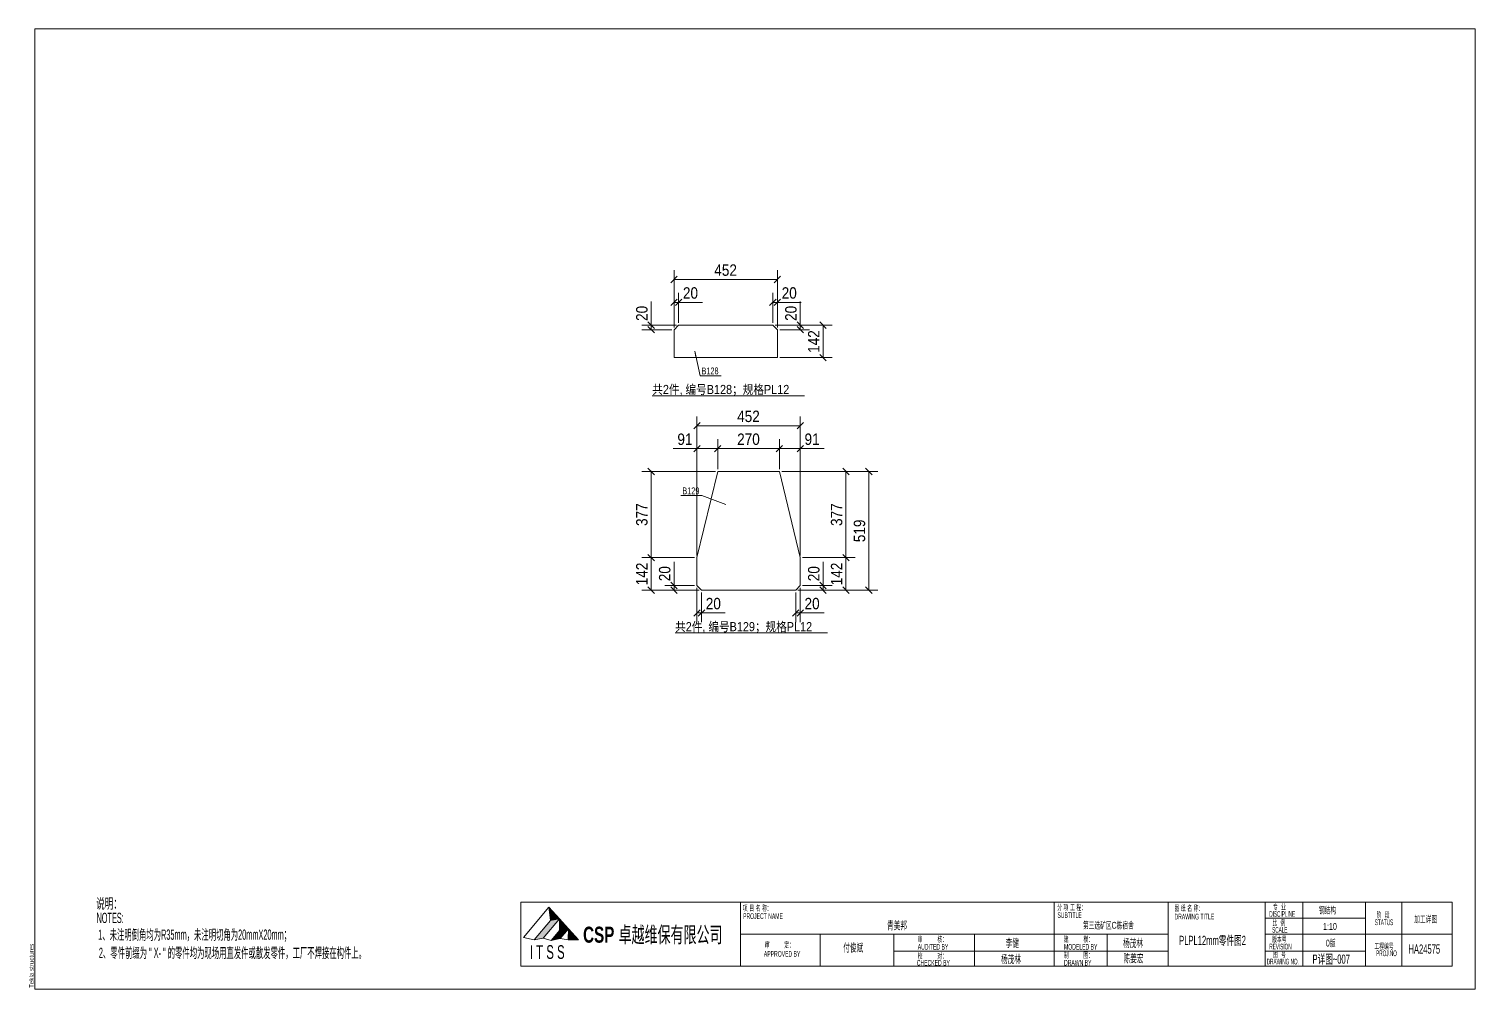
# Model space of a CAD drawing. Header units: inches. Extents: x 0 to 1938, y -2180 to 0.
# Drawn here: x 652 to 1285, y -860 to -440 of the extents above; entities that cross this region are included whole.
import ezdxf

# ---------------------------------------------------------------- set-up
doc = ezdxf.new("R2010")
doc.units = ezdxf.units.IN
doc.header["$MEASUREMENT"] = 0
doc.linetypes.add('XKITLINE00', pattern=[0])
for name, color, linetype, lineweight in [('DrawingSheet', 5, 'Continuous', 0), ('OtherObjectType', 1, 'Continuous', 0), ('Part', 2, 'Continuous', 0), ('PartMark', 3, 'Continuous', 0), ('Z-DIMENSIONS', 1, 'Continuous', 0)]:
    doc.layers.add(name, color=color, linetype=linetype, lineweight=lineweight)
doc.styles.add('Arial', font='arial.ttf')
doc.styles.add('Arial Black', font='ariblk.ttf')
doc.styles.add('Arial Black Bold', font='ARIAL.TTF')
doc.styles.add('Arial Narrow', font='ARIAL.TTF')
doc.styles.add('romsim', font='ARIAL.TTF')
doc.styles.add('宋体', font='ARIAL.TTF')

# ---------------------------------------------------------------- blocks, each defined once
blk = doc.blocks.new('*A1227')
at = {"layer": 'Part', "color": 2, "linetype": 'XKITLINE00', "lineweight": 0}
for p, q in [((284.6, 293.4), (286.6, 295.4)), ((284.6, 281.2), (284.6, 293.4)), ((286.6, 295.4), (327.8, 295.4)), ((327.8, 295.4), (329.8, 293.4)), ((329.8, 293.4), (329.8, 281.2)), ((329.8, 281.2), (284.6, 281.2))]:
    blk.add_line(p, q, dxfattribs=at)
blk = doc.blocks.new('*A1228')
at = {"layer": 'Part', "color": 2, "linetype": 'XKITLINE00', "lineweight": 0}
for p, q in [((294.6, 193.7254), (303.7, 231.4254)), ((303.7, 231.4254), (330.7, 231.4254)), ((330.7, 231.4254), (339.8, 193.7254)), ((294.6, 181.5254), (294.6, 193.7254)), ((339.8, 193.7254), (339.8, 181.5254)), ((296.6, 179.5254), (294.6, 181.5254)), ((337.8, 179.5254), (296.6, 179.5254)), ((339.8, 181.5254), (337.8, 179.5254))]:
    blk.add_line(p, q, dxfattribs=at)
blk = doc.blocks.new('*A1229')
at = {"layer": 'DrawingSheet', "color": 5, "linetype": 'XKITLINE00', "lineweight": 0}
for p, q in [((635, 425), (5, 425)), ((5, 425), (5, 5)), ((635, 5), (635, 425)), ((5, 5), (635, 5))]:
    blk.add_line(p, q, dxfattribs=at)
at = {"layer": 'DrawingSheet', "color": 5, "style": 'Arial', "width": 0.85}
blk.add_text('Tekla structures', height=2, rotation=90, dxfattribs=at).set_placement((4.5, 5.5))
blk = doc.blocks.new('*A1230')
at = {"layer": 'OtherObjectType', "color": 7, "style": 'Arial'}
for s, width, p in [('说明：', 0.595, (31.8, 40.17)), ('NOTES:', 0.51, (31.95, 33.89)), ('1、未注明倒角均为R35mm，未注明切角为20mmX20mm；', 0.51, (32.7, 26.56)), ('2、零件前缀为 " X- " 的零件均为现场用直发件或散发零件，工厂不焊接在构件上。', 0.51, (33, 18.61))]:
    blk.add_text(s, height=4.5, dxfattribs=dict(at, width=width)).set_placement(p)
blk = doc.blocks.new('*A1231')
at = {"layer": 'OtherObjectType'}
for color, points in [(3, [(229.8, 41), (234.5, 35.7), (230.6, 35.1)]), (2, [(227.3, 27.2), (223.4, 26.5), (230.6, 35), (234.5, 35.7)]), (3, [(234.5, 35.7), (238.4, 31.3), (234.5, 30.7)]), (2, [(234.8, 27.1), (230.8, 26.3), (234.5, 30.6), (238.4, 31.3)]), (3, [(238.4, 31.3), (242.8, 26.5), (238.3, 26.5)])]:
    blk.add_hatch(color=color, dxfattribs=at).paths.add_polyline_path(points, flags=17)
at = {"layer": 'OtherObjectType', "color": 3, "linetype": 'XKITLINE00', "lineweight": 0}
for p, q in [((625, 43), (217.6, 43)), ((217.6, 43), (217.6, 15)), ((313.6, 43), (313.6, 15)), ((452.8, 43), (382.8, 43)), ((450.9, 42.8), (450.9, 15.1)), ((500.8, 43), (500.8, 15)), ((543.2, 43), (543.2, 15)), ((559.7, 43), (559.7, 15)), ((587, 43), (587, 15)), ((603, 43), (603, 15)), ((625, 43), (625, 15)), ((587.1, 36), (543.2, 36)), ((500.8, 29), (313.7, 29)), ((348.5, 29), (348.5, 15)), ((380.8, 29), (380.8, 15)), ((416.1, 29.1), (416.1, 15.1)), ((474.1, 29), (474.1, 15)), ((625, 29), (543.2, 29)), ((500.8, 21.6), (380.8, 21.6)), ((587, 21.6), (543.2, 21.6)), ((625, 15), (217.6, 15))]:
    blk.add_line(p, q, dxfattribs=at)
at = {"layer": 'OtherObjectType', "color": 2, "linetype": 'XKITLINE00', "lineweight": 0}
for p, q in [((229.8, 40.9), (218.7, 27.5)), ((230.6, 35), (229.8, 40.9)), ((229.8, 40.9), (234.5, 35.7)), ((223.4, 26.5), (230.6, 35)), ((230.6, 35), (223.4, 26.5)), ((234.5, 35.7), (227.3, 27.2)), ((230.6, 35), (234.5, 35.7)), ((234.5, 30.6), (234.5, 35.7)), ((234.5, 35.7), (238.4, 31.3)), ((218.7, 27.5), (223.4, 26.5)), ((223.4, 26.5), (227.3, 27.2)), ((227.3, 27.2), (230.8, 26.3)), ((230.8, 26.3), (234.5, 30.6)), ((230.8, 26.3), (234.8, 27.1)), ((234.5, 30.6), (238.4, 31.3)), ((238.4, 31.3), (234.8, 27.1)), ((234.8, 27.1), (238.3, 26.5)), ((238.3, 26.5), (238.4, 31.3)), ((238.3, 26.5), (242.8, 26.5)), ((242.8, 26.5), (238.4, 31.3))]:
    blk.add_line(p, q, dxfattribs=at)
at = {"layer": 'OtherObjectType', "color": 7, "style": 'Arial'}
for s, height, width, p in [('项 目 名 称：', 2.5, 0.595, (314.7, 39.18)), ('PROJECT NAME', 2.5, 0.51, (314.8, 35.67)), ('分 项 工 程：', 2.5, 0.595, (452.2, 39.49)), ('SUBTITLE', 2.5, 0.51, (452.3, 36.09)), ('DRAWING TITLE', 2.5, 0.51, (503.5, 35.45)), ('图 纸 名 称:', 2.5, 0.595, (503.5, 39.17)), ('DISCIPLINE', 2.5, 0.4675, (544.98, 36.61)), ('专  业', 2.5, 0.595, (546.63, 39.71)), ('钢结构', 3, 0.595, (566.7, 38)), ('阶  段', 2.5, 0.595, (591.93, 36.21)), ('SCALE', 2.5, 0.4675, (546.24, 29.66)), ('比  例', 2.5, 0.595, (546.33, 32.73)), ('1:10', 3, 0.595, (568.48, 30.9)), ('STATUS', 2.5, 0.4675, (591.13, 32.96)), ('加工详图', 3, 0.595, (608.4, 34.1)), ('审         定：', 2.5, 0.595, (324.3, 23.14)), ('付俊斌', 3.5, 0.595, (358.62, 21.35)), ('审         核：', 2.5, 0.595, (391.2, 25.57)), ('李健', 3.5, 0.595, (429.64, 23.4)), ('建         模：', 2.5, 0.595, (455.1, 25.62)), ('杨茂林', 3.5, 0.595, (481, 23.3)), ('版本号', 2.5, 0.595, (546.23, 25.51)), ('0版', 3, 0.595, (569.72, 23.6)), ('工程编号', 2.5, 0.595, (591, 22.5)), ('APPROVED BY', 2.5, 0.51, (323.9, 19.15)), ('AUDITED BY', 2.5, 0.51, (391.2, 22.25)), ('校         对：', 2.5, 0.595, (391.2, 18.27)), ('杨茂林', 3.5, 0.595, (427.6, 16.3)), ('制         图：', 2.5, 0.595, (455.1, 18.55)), ('MODELED BY', 2.5, 0.51, (455.2, 22.24)), ('陈姜宏', 3.5, 0.595, (481.2, 16.7)), ('REVISION', 2.5, 0.4675, (545, 22.34)), ('图  号', 2.5, 0.595, (546.63, 18.84)), ('PROJ.NO', 2.5, 0.4675, (591.72, 19.4)), ('CHECKED BY', 2.5, 0.51, (390.8, 15.24)), ('DRAWN BY', 2.5, 0.51, (455.2, 15.29)), ('DRAWING NO.', 2.5, 0.4675, (543.87, 15.77))]:
    blk.add_text(s, height=height, dxfattribs=dict(at, width=width)).set_placement(p)
at = {"layer": 'OtherObjectType', "color": 3, "width": 0.595}
for s, height, style, p in [('CSP 卓越维保有限公司', 7, 'Arial Black', (244.8, 25.3)), ('I T S S', 6, 'Arial Black Bold', (221.5, 18.2))]:
    blk.add_text(s, height=height, dxfattribs=dict(at, style=style)).set_placement(p)
at = {"layer": 'OtherObjectType', "color": 2, "style": 'Arial', "width": 0.595}
for s, height, p in [('青美邦', 3.5, (377.78, 31.1)), ('第三选矿区C栋宿舍', 3, (463.49, 31.4)), ('HA24575', 4, (605.85, 20.5))]:
    blk.add_text(s, height=height, dxfattribs=at).set_placement(p)
at = {"layer": 'OtherObjectType', "color": 6, "style": 'Arial', "width": 0.595}
blk.add_text('PLPL12mm零件图2', height=4, dxfattribs=at).set_placement((505.55, 24.3))
at = {"layer": 'OtherObjectType', "color": 1, "style": 'Arial', "width": 0.595}
blk.add_text('P详图~007', height=4, dxfattribs=at).set_placement((563.89, 16.1))
blk = doc.blocks.new('*A1232')
at = {"layer": 'OtherObjectType', "color": 6, "linetype": 'XKITLINE00', "lineweight": 0}
blk.add_line((275.07, 264.53), (341.73, 264.53), dxfattribs=at)
at = {"layer": 'OtherObjectType', "color": 3, "style": '宋体', "width": 0.85}
blk.add_text('共2件, 编号B128；规格PL12', height=4, dxfattribs=at).set_placement((275.07, 265.28))
blk = doc.blocks.new('*A1233')
at = {"layer": 'Z-DIMENSIONS', "color": 4, "linetype": 'XKITLINE00', "lineweight": 0}
for p, q in [((329.21, 306.81), (326.39, 303.99)), ((327.8, 296.4), (327.8, 309.5)), ((327.8, 305.4), (329.8, 305.4)), ((331.21, 306.81), (328.39, 303.99)), ((329.8, 294.4), (329.8, 309.5)), ((329.8, 305.4), (340.22, 305.4)), ((329.8, 305.4), (340.22, 305.4))]:
    blk.add_line(p, q, dxfattribs=at)
at = {"layer": 'Z-DIMENSIONS', "color": 7}
for p in [(327.8, 305.4), (329.8, 305.4)]:
    blk.add_point(p, dxfattribs=at)
at = {"layer": 'Z-DIMENSIONS', "color": 7, "style": 'Arial Narrow', "width": 0.85}
blk.add_text('20', height=5, dxfattribs=at).set_placement((331.68, 307))
blk = doc.blocks.new('*A1234')
at = {"layer": 'Z-DIMENSIONS', "color": 4, "linetype": 'XKITLINE00', "lineweight": 0}
for p, q in [((286.01, 306.81), (283.19, 303.99)), ((284.6, 294.4), (284.6, 309.5)), ((284.6, 305.4), (286.6, 305.4)), ((288.01, 306.81), (285.19, 303.99)), ((286.6, 296.4), (286.6, 309.5)), ((286.6, 305.4), (297.02, 305.4)), ((286.6, 305.4), (297.02, 305.4))]:
    blk.add_line(p, q, dxfattribs=at)
at = {"layer": 'Z-DIMENSIONS', "color": 7}
for p in [(284.6, 305.4), (286.6, 305.4)]:
    blk.add_point(p, dxfattribs=at)
at = {"layer": 'Z-DIMENSIONS', "color": 7, "style": 'Arial Narrow', "width": 0.85}
blk.add_text('20', height=5, dxfattribs=at).set_placement((288.48, 307))
blk = doc.blocks.new('*A1235')
at = {"layer": 'Z-DIMENSIONS', "color": 4, "linetype": 'XKITLINE00', "lineweight": 0}
for p, q in [((274.6, 295.4), (274.6, 305.82)), ((274.6, 295.4), (274.6, 305.82)), ((285.6, 295.4), (270.5, 295.4)), ((283.6, 293.4), (270.5, 293.4)), ((273.19, 296.81), (276.01, 293.99)), ((273.19, 294.81), (276.01, 291.99)), ((274.6, 293.4), (274.6, 295.4))]:
    blk.add_line(p, q, dxfattribs=at)
at = {"layer": 'Z-DIMENSIONS', "color": 7}
for p in [(274.6, 295.4), (274.6, 293.4)]:
    blk.add_point(p, dxfattribs=at)
at = {"layer": 'Z-DIMENSIONS', "color": 7, "style": 'Arial Narrow', "width": 0.85}
blk.add_text('20', height=5, rotation=90.00021, dxfattribs=at).set_placement((273, 297.27))
blk = doc.blocks.new('*A1236')
at = {"layer": 'Z-DIMENSIONS', "color": 4, "linetype": 'XKITLINE00', "lineweight": 0}
for p, q in [((339.8, 295.4), (339.8, 305.82)), ((339.8, 295.4), (339.8, 305.82)), ((328.8, 295.4), (343.8, 295.4)), ((330.8, 293.4), (343.8, 293.4)), ((338.39, 296.81), (341.21, 293.99)), ((338.39, 294.81), (341.21, 291.99)), ((339.8, 293.4), (339.8, 295.4))]:
    blk.add_line(p, q, dxfattribs=at)
at = {"layer": 'Z-DIMENSIONS', "color": 7}
for p in [(339.8, 295.4), (339.8, 293.4)]:
    blk.add_point(p, dxfattribs=at)
at = {"layer": 'Z-DIMENSIONS', "color": 7, "style": 'Arial Narrow', "width": 0.85}
blk.add_text('20', height=5, rotation=90.00021, dxfattribs=at).set_placement((338.2, 297.27))
blk = doc.blocks.new('*A1237')
at = {"layer": 'Z-DIMENSIONS', "color": 4, "linetype": 'XKITLINE00', "lineweight": 0}
for p, q in [((286.01, 316.81), (283.19, 313.99)), ((284.6, 294.4), (284.6, 319.5)), ((331.21, 316.81), (328.39, 313.99)), ((329.8, 294.4), (329.8, 319.5)), ((284.6, 315.4), (329.8, 315.4))]:
    blk.add_line(p, q, dxfattribs=at)
at = {"layer": 'Z-DIMENSIONS', "color": 7}
for p in [(284.6, 315.4), (329.8, 315.4)]:
    blk.add_point(p, dxfattribs=at)
at = {"layer": 'Z-DIMENSIONS', "color": 7, "style": 'Arial Narrow', "width": 0.85}
blk.add_text('452', height=5, dxfattribs=at).set_placement((302.2, 317))
blk = doc.blocks.new('*A1238')
at = {"layer": 'Z-DIMENSIONS', "color": 4, "linetype": 'XKITLINE00', "lineweight": 0}
for p, q in [((328.8, 295.4), (353.8, 295.4)), ((348.39, 296.81), (351.21, 293.99)), ((349.8, 281.2), (349.8, 295.4)), ((330.8, 281.2), (353.8, 281.2)), ((348.39, 282.61), (351.21, 279.79))]:
    blk.add_line(p, q, dxfattribs=at)
at = {"layer": 'Z-DIMENSIONS', "color": 7}
for p in [(349.8, 295.4), (349.8, 281.2)]:
    blk.add_point(p, dxfattribs=at)
at = {"layer": 'Z-DIMENSIONS', "color": 7, "style": 'Arial Narrow', "width": 0.85}
blk.add_text('142', height=5, rotation=90.00021, dxfattribs=at).set_placement((348.2, 283.3))
blk = doc.blocks.new('*A1239')
at = {"layer": 'PartMark', "color": 4, "linetype": 'XKITLINE00', "lineweight": 0}
for p, q in [((293.67, 284.07), (296, 273.28)), ((294.2, 281.63), (293.67, 284.07)), ((296, 273.28), (305.19, 273.28))]:
    blk.add_line(p, q, dxfattribs=at)
at = {"layer": 'PartMark', "color": 1, "style": 'romsim', "width": 0.6375}
blk.add_text('B128', height=3, dxfattribs=at).set_placement((296.6, 273.88))
blk = doc.blocks.new('*A1240')
at = {"layer": 'OtherObjectType', "color": 6, "linetype": 'XKITLINE00', "lineweight": 0}
blk.add_line((285.07, 160.78), (351.73, 160.78), dxfattribs=at)
at = {"layer": 'OtherObjectType', "color": 3, "style": '宋体', "width": 0.85}
blk.add_text('共2件, 编号B129；规格PL12', height=4, dxfattribs=at).set_placement((285.07, 161.53))
blk = doc.blocks.new('*A1241')
at = {"layer": 'Z-DIMENSIONS', "color": 4, "linetype": 'XKITLINE00', "lineweight": 0}
for p, q in [((294.6, 180.53), (294.6, 165.53)), ((296.6, 178.53), (296.6, 165.53)), ((296.01, 170.94), (293.19, 168.11)), ((298.01, 170.94), (295.19, 168.11)), ((294.6, 169.53), (296.6, 169.53)), ((296.6, 169.53), (307.02, 169.53)), ((296.6, 169.53), (307.02, 169.53))]:
    blk.add_line(p, q, dxfattribs=at)
at = {"layer": 'Z-DIMENSIONS', "color": 7}
for p in [(294.6, 169.53), (296.6, 169.53)]:
    blk.add_point(p, dxfattribs=at)
at = {"layer": 'Z-DIMENSIONS', "color": 7, "style": 'Arial Narrow', "width": 0.85}
blk.add_text('20', height=5, dxfattribs=at).set_placement((298.48, 171.13))
blk = doc.blocks.new('*A1242')
at = {"layer": 'Z-DIMENSIONS', "color": 4, "linetype": 'XKITLINE00', "lineweight": 0}
for p, q in [((337.8, 178.53), (337.8, 165.53)), ((339.8, 180.53), (339.8, 165.53)), ((339.21, 170.94), (336.39, 168.11)), ((341.21, 170.94), (338.39, 168.11)), ((337.8, 169.53), (339.8, 169.53)), ((339.8, 169.53), (350.22, 169.53)), ((339.8, 169.53), (350.22, 169.53))]:
    blk.add_line(p, q, dxfattribs=at)
at = {"layer": 'Z-DIMENSIONS', "color": 7}
for p in [(337.8, 169.53), (339.8, 169.53)]:
    blk.add_point(p, dxfattribs=at)
at = {"layer": 'Z-DIMENSIONS', "color": 7, "style": 'Arial Narrow', "width": 0.85}
blk.add_text('20', height=5, dxfattribs=at).set_placement((341.68, 171.13))
blk = doc.blocks.new('*A1243')
at = {"layer": 'Z-DIMENSIONS', "color": 4, "linetype": 'XKITLINE00', "lineweight": 0}
for p, q in [((284.6, 181.53), (284.6, 191.94)), ((284.6, 181.53), (284.6, 191.94)), ((293.6, 181.53), (280.5, 181.53)), ((295.6, 179.53), (280.5, 179.53)), ((283.19, 182.94), (286.01, 180.11)), ((283.19, 180.94), (286.01, 178.11)), ((284.6, 179.53), (284.6, 181.53))]:
    blk.add_line(p, q, dxfattribs=at)
at = {"layer": 'Z-DIMENSIONS', "color": 7}
for p in [(284.6, 181.53), (284.6, 179.53)]:
    blk.add_point(p, dxfattribs=at)
at = {"layer": 'Z-DIMENSIONS', "color": 7, "style": 'Arial Narrow', "width": 0.85}
blk.add_text('20', height=5, rotation=90.00021, dxfattribs=at).set_placement((283, 183.4))
blk = doc.blocks.new('*A1244')
at = {"layer": 'Z-DIMENSIONS', "color": 4, "linetype": 'XKITLINE00', "lineweight": 0}
for p, q in [((349.8, 181.53), (349.8, 191.94)), ((349.8, 181.53), (349.8, 191.94)), ((338.8, 179.53), (353.8, 179.53)), ((340.8, 181.53), (353.8, 181.53)), ((348.39, 182.94), (351.21, 180.11)), ((348.39, 180.94), (351.21, 178.11)), ((349.8, 179.53), (349.8, 181.53))]:
    blk.add_line(p, q, dxfattribs=at)
at = {"layer": 'Z-DIMENSIONS', "color": 7}
for p in [(349.8, 181.53), (349.8, 179.53)]:
    blk.add_point(p, dxfattribs=at)
at = {"layer": 'Z-DIMENSIONS', "color": 7, "style": 'Arial Narrow', "width": 0.85}
blk.add_text('20', height=5, rotation=90.00021, dxfattribs=at).set_placement((348.2, 183.4))
blk = doc.blocks.new('*A1245')
at = {"layer": 'Z-DIMENSIONS', "color": 4, "linetype": 'XKITLINE00', "lineweight": 0}
for p, q in [((330.7, 241.43), (325.7, 241.43)), ((332.11, 242.84), (329.29, 240.01)), ((330.7, 232.43), (330.7, 245.53)), ((330.7, 241.43), (339.8, 241.43)), ((341.21, 242.84), (338.39, 240.01)), ((339.8, 194.73), (339.8, 245.53)), ((339.8, 241.43), (350.22, 241.43)), ((339.8, 241.43), (350.22, 241.43))]:
    blk.add_line(p, q, dxfattribs=at)
at = {"layer": 'Z-DIMENSIONS', "color": 7}
for p in [(330.7, 241.43), (339.8, 241.43)]:
    blk.add_point(p, dxfattribs=at)
at = {"layer": 'Z-DIMENSIONS', "color": 7, "style": 'Arial Narrow', "width": 0.85}
blk.add_text('91', height=5, dxfattribs=at).set_placement((341.68, 243.03))
blk = doc.blocks.new('*A1246')
at = {"layer": 'Z-DIMENSIONS', "color": 4, "linetype": 'XKITLINE00', "lineweight": 0}
for p, q in [((303.7, 241.43), (298.7, 241.43)), ((305.11, 242.84), (302.29, 240.01)), ((303.7, 232.43), (303.7, 245.53)), ((303.7, 241.43), (330.7, 241.43)), ((332.11, 242.84), (329.29, 240.01)), ((330.7, 232.43), (330.7, 245.53)), ((330.7, 241.43), (335.7, 241.43))]:
    blk.add_line(p, q, dxfattribs=at)
at = {"layer": 'Z-DIMENSIONS', "color": 7}
for p in [(303.7, 241.43), (330.7, 241.43)]:
    blk.add_point(p, dxfattribs=at)
at = {"layer": 'Z-DIMENSIONS', "color": 7, "style": 'Arial Narrow', "width": 0.85}
blk.add_text('270', height=5, dxfattribs=at).set_placement((312.2, 243.03))
blk = doc.blocks.new('*A1247')
at = {"layer": 'Z-DIMENSIONS', "color": 4, "linetype": 'XKITLINE00', "lineweight": 0}
for p, q in [((294.6, 241.43), (284.18, 241.43)), ((294.6, 241.43), (284.18, 241.43)), ((296.01, 242.84), (293.19, 240.01)), ((294.6, 194.73), (294.6, 245.53)), ((294.6, 241.43), (303.7, 241.43)), ((305.11, 242.84), (302.29, 240.01)), ((303.7, 232.43), (303.7, 245.53)), ((303.7, 241.43), (308.7, 241.43))]:
    blk.add_line(p, q, dxfattribs=at)
at = {"layer": 'Z-DIMENSIONS', "color": 7}
for p in [(294.6, 241.43), (303.7, 241.43)]:
    blk.add_point(p, dxfattribs=at)
at = {"layer": 'Z-DIMENSIONS', "color": 7, "style": 'Arial Narrow', "width": 0.85}
blk.add_text('91', height=5, dxfattribs=at).set_placement((286.06, 243.03))
blk = doc.blocks.new('*A1248')
at = {"layer": 'Z-DIMENSIONS', "color": 4, "linetype": 'XKITLINE00', "lineweight": 0}
for p, q in [((302.7, 231.43), (270.5, 231.43)), ((273.19, 232.84), (276.01, 230.01)), ((274.6, 193.73), (274.6, 231.43)), ((293.6, 193.73), (270.5, 193.73)), ((273.19, 195.14), (276.01, 192.31)), ((274.6, 193.73), (274.6, 188.73))]:
    blk.add_line(p, q, dxfattribs=at)
at = {"layer": 'Z-DIMENSIONS', "color": 7}
for p in [(274.6, 231.43), (274.6, 193.73)]:
    blk.add_point(p, dxfattribs=at)
at = {"layer": 'Z-DIMENSIONS', "color": 7, "style": 'Arial Narrow', "width": 0.85}
blk.add_text('377', height=5, rotation=90.00021, dxfattribs=at).set_placement((273, 207.58))
blk = doc.blocks.new('*A1249')
at = {"layer": 'Z-DIMENSIONS', "color": 4, "linetype": 'XKITLINE00', "lineweight": 0}
for p, q in [((274.6, 193.73), (274.6, 198.73)), ((293.6, 193.73), (270.5, 193.73)), ((273.19, 195.14), (276.01, 192.31)), ((274.6, 179.53), (274.6, 193.73)), ((295.6, 179.53), (270.5, 179.53)), ((273.19, 180.94), (276.01, 178.11))]:
    blk.add_line(p, q, dxfattribs=at)
at = {"layer": 'Z-DIMENSIONS', "color": 7}
for p in [(274.6, 193.73), (274.6, 179.53)]:
    blk.add_point(p, dxfattribs=at)
at = {"layer": 'Z-DIMENSIONS', "color": 7, "style": 'Arial Narrow', "width": 0.85}
blk.add_text('142', height=5, rotation=90.00021, dxfattribs=at).set_placement((273, 181.63))
blk = doc.blocks.new('*A1250')
at = {"layer": 'Z-DIMENSIONS', "color": 4, "linetype": 'XKITLINE00', "lineweight": 0}
for p, q in [((331.7, 231.43), (363.8, 231.43)), ((358.39, 232.84), (361.21, 230.01)), ((359.8, 193.73), (359.8, 231.43)), ((340.8, 193.73), (363.8, 193.73)), ((358.39, 195.14), (361.21, 192.31)), ((359.8, 193.73), (359.8, 188.73))]:
    blk.add_line(p, q, dxfattribs=at)
at = {"layer": 'Z-DIMENSIONS', "color": 7}
for p in [(359.8, 231.43), (359.8, 193.73)]:
    blk.add_point(p, dxfattribs=at)
at = {"layer": 'Z-DIMENSIONS', "color": 7, "style": 'Arial Narrow', "width": 0.85}
blk.add_text('377', height=5, rotation=90.00021, dxfattribs=at).set_placement((358.2, 207.58))
blk = doc.blocks.new('*A1251')
at = {"layer": 'Z-DIMENSIONS', "color": 4, "linetype": 'XKITLINE00', "lineweight": 0}
for p, q in [((359.8, 193.73), (359.8, 198.73)), ((340.8, 193.73), (363.8, 193.73)), ((358.39, 195.14), (361.21, 192.31)), ((359.8, 179.53), (359.8, 193.73)), ((338.8, 179.53), (363.8, 179.53)), ((358.39, 180.94), (361.21, 178.11))]:
    blk.add_line(p, q, dxfattribs=at)
at = {"layer": 'Z-DIMENSIONS', "color": 7}
for p in [(359.8, 193.73), (359.8, 179.53)]:
    blk.add_point(p, dxfattribs=at)
at = {"layer": 'Z-DIMENSIONS', "color": 7, "style": 'Arial Narrow', "width": 0.85}
blk.add_text('142', height=5, rotation=90.00021, dxfattribs=at).set_placement((358.2, 181.63))
blk = doc.blocks.new('*A1252')
at = {"layer": 'Z-DIMENSIONS', "color": 4, "linetype": 'XKITLINE00', "lineweight": 0}
for p, q in [((294.6, 194.73), (294.6, 255.53)), ((339.8, 194.73), (339.8, 255.53)), ((296.01, 252.84), (293.19, 250.01)), ((294.6, 251.43), (339.8, 251.43)), ((341.21, 252.84), (338.39, 250.01))]:
    blk.add_line(p, q, dxfattribs=at)
at = {"layer": 'Z-DIMENSIONS', "color": 7}
for p in [(294.6, 251.43), (339.8, 251.43)]:
    blk.add_point(p, dxfattribs=at)
at = {"layer": 'Z-DIMENSIONS', "color": 7, "style": 'Arial Narrow', "width": 0.85}
blk.add_text('452', height=5, dxfattribs=at).set_placement((312.2, 253.03))
blk = doc.blocks.new('*A1253')
at = {"layer": 'Z-DIMENSIONS', "color": 4, "linetype": 'XKITLINE00', "lineweight": 0}
for p, q in [((331.7, 231.43), (373.8, 231.43)), ((368.39, 232.84), (371.21, 230.01)), ((369.8, 179.53), (369.8, 231.43)), ((338.8, 179.53), (373.8, 179.53)), ((368.39, 180.94), (371.21, 178.11))]:
    blk.add_line(p, q, dxfattribs=at)
at = {"layer": 'Z-DIMENSIONS', "color": 7}
for p in [(369.8, 231.43), (369.8, 179.53)]:
    blk.add_point(p, dxfattribs=at)
at = {"layer": 'Z-DIMENSIONS', "color": 7, "style": 'Arial Narrow', "width": 0.85}
blk.add_text('519', height=5, rotation=90.00021, dxfattribs=at).set_placement((368.2, 200.48))
blk = doc.blocks.new('*A1254')
at = {"layer": 'PartMark', "color": 4, "linetype": 'XKITLINE00', "lineweight": 0}
for p, q in [((287.63, 220.85), (296.82, 220.85)), ((307.21, 216.95), (296.82, 220.85)), ((304.87, 217.83), (307.21, 216.95))]:
    blk.add_line(p, q, dxfattribs=at)
at = {"layer": 'PartMark', "color": 1, "style": 'romsim', "width": 0.6375}
blk.add_text('B129', height=3, dxfattribs=at).set_placement((288.23, 221.45))
blk = doc.blocks.new('P详图~007 (PLPL12mm零件图2)')
at = {"lineweight": 0}
for name in ['*A1229', '*A1237', '*A1234', '*A1233', '*A1235', '*A1236', '*A1227', '*A1238', '*A1232', '*A1252', '*A1247', '*A1246', '*A1245', '*A1248', '*A1228', '*A1250', '*A1253', '*A1249', '*A1251', '*A1243', '*A1244', '*A1241', '*A1242', '*A1240', '*A1230', '*A1231']:
    blk.add_blockref(name, (0, 0), dxfattribs=at)
at = {"layer": 'PartMark', "lineweight": 0}
for name in ['*A1239', '*A1254']:
    blk.add_blockref(name, (0, 0), dxfattribs=at)

msp = doc.modelspace()

# ---------------------------------------------------------------- block references
msp.add_blockref('P详图~007 (PLPL12mm零件图2)', (650, -865))

doc.saveas('drawing.dxf')
